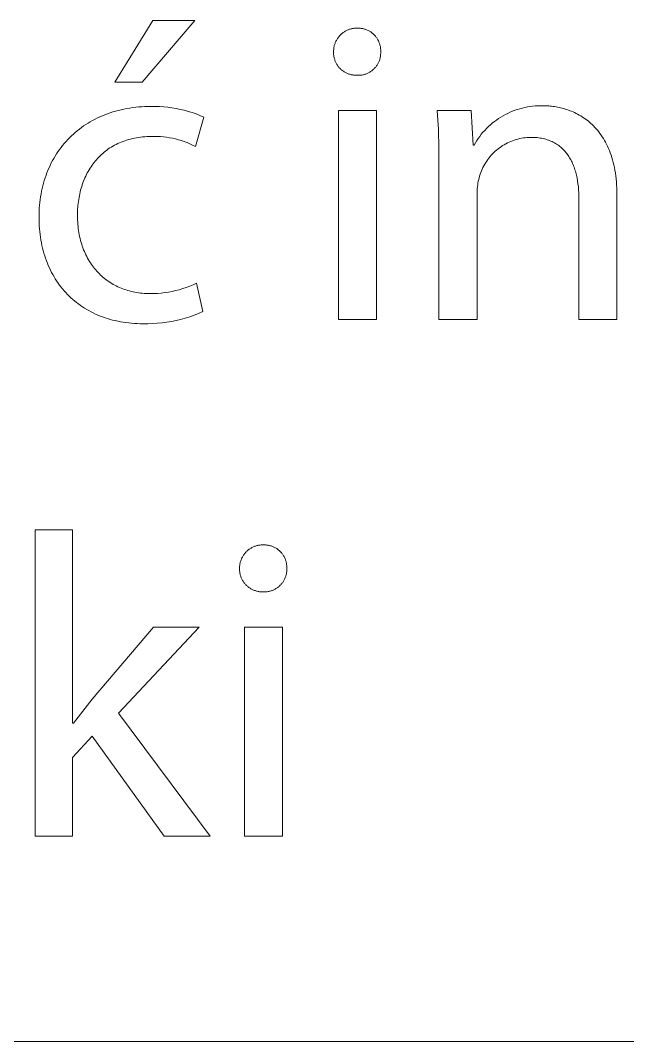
# Model space of a CAD drawing. Header units: millimetres. Extents: x -644 to 2279, y -276 to 1766.
# Drawn here: x 1893.6 to 1934.8, y -275.9 to -206.7 of the extents above; entities that cross this region are included whole.
import ezdxf

# ---------------------------------------------------------------- set-up
doc = ezdxf.new("R2010")
doc.units = ezdxf.units.MM
doc.header["$MEASUREMENT"] = 0
doc.layers.add('Domyślny', color=7, linetype='Continuous', true_color=0x000000)

msp = doc.modelspace()

# ---------------------------------------------------------------- linework, layer by layer
at = {"layer": 'Domyślny', "color": 18, "lineweight": 15, "true_color": 0x000000}
for p, q in [((1899.992, -210.862), (1902.581, -206.676)), ((1905.413, -206.676), (1901.841, -210.862)), ((1902.581, -206.676), (1905.413, -206.676)), ((1915.193, -207.762), (1915.229, -207.72)), ((1915.229, -207.72), (1915.266, -207.681)), ((1915.266, -207.681), (1915.305, -207.642)), ((1915.305, -207.642), (1915.344, -207.605)), ((1915.344, -207.605), (1915.386, -207.569)), ((1915.386, -207.569), (1915.428, -207.535)), ((1915.428, -207.535), (1915.471, -207.502)), ((1915.471, -207.502), (1915.516, -207.471)), ((1915.516, -207.471), (1915.561, -207.441)), ((1915.561, -207.441), (1915.608, -207.413)), ((1915.608, -207.413), (1915.656, -207.387)), ((1915.656, -207.387), (1915.704, -207.362)), ((1915.704, -207.362), (1915.753, -207.339)), ((1915.753, -207.339), (1915.803, -207.317)), ((1915.803, -207.317), (1915.854, -207.298)), ((1915.854, -207.298), (1915.906, -207.28)), ((1915.906, -207.28), (1915.958, -207.264)), ((1915.958, -207.264), (1916.01, -207.249)), ((1916.01, -207.249), (1916.063, -207.237)), ((1916.063, -207.237), (1916.117, -207.226)), ((1916.117, -207.226), (1916.17, -207.218)), ((1916.17, -207.218), (1916.224, -207.211)), ((1916.224, -207.211), (1916.278, -207.206)), ((1916.278, -207.206), (1916.333, -207.203)), ((1916.333, -207.203), (1916.387, -207.201)), ((1916.387, -207.201), (1916.442, -207.202)), ((1916.442, -207.202), (1916.495, -207.201)), ((1916.495, -207.201), (1916.547, -207.202)), ((1916.547, -207.202), (1916.6, -207.205)), ((1916.6, -207.205), (1916.653, -207.21)), ((1916.653, -207.21), (1916.705, -207.217)), ((1916.705, -207.217), (1916.757, -207.225)), ((1916.757, -207.225), (1916.809, -207.235)), ((1916.809, -207.235), (1916.861, -207.247)), ((1916.861, -207.247), (1916.912, -207.261)), ((1916.912, -207.261), (1916.962, -207.277)), ((1916.962, -207.277), (1917.012, -207.294)), ((1917.012, -207.294), (1917.062, -207.313)), ((1917.062, -207.313), (1917.11, -207.333)), ((1917.11, -207.333), (1917.158, -207.356)), ((1917.158, -207.356), (1917.205, -207.38)), ((1917.205, -207.38), (1917.252, -207.405)), ((1917.252, -207.405), (1917.297, -207.432)), ((1917.297, -207.432), (1917.341, -207.461)), ((1917.341, -207.461), (1917.385, -207.491)), ((1917.385, -207.491), (1917.427, -207.523)), ((1917.427, -207.523), (1917.468, -207.556)), ((1917.468, -207.556), (1917.508, -207.591)), ((1917.508, -207.591), (1917.547, -207.626)), ((1917.547, -207.626), (1917.585, -207.664)), ((1917.585, -207.664), (1917.621, -207.702)), ((1917.621, -207.702), (1917.656, -207.742)), ((1914.861, -208.439), (1914.873, -208.386)), ((1914.873, -208.386), (1914.888, -208.334)), ((1914.888, -208.334), (1914.904, -208.282)), ((1914.904, -208.282), (1914.922, -208.23)), ((1914.922, -208.23), (1914.941, -208.179)), ((1914.941, -208.179), (1914.963, -208.129)), ((1914.963, -208.129), (1914.986, -208.08)), ((1914.986, -208.08), (1915.011, -208.032)), ((1915.011, -208.032), (1915.037, -207.984)), ((1915.037, -207.984), (1915.065, -207.937)), ((1915.065, -207.937), (1915.095, -207.892)), ((1915.095, -207.892), (1915.126, -207.847)), ((1915.126, -207.847), (1915.159, -207.804)), ((1915.159, -207.804), (1915.193, -207.762)), ((1917.656, -207.742), (1917.689, -207.783)), ((1917.689, -207.783), (1917.722, -207.825)), ((1917.722, -207.825), (1917.752, -207.868)), ((1917.752, -207.868), (1917.781, -207.912)), ((1917.781, -207.912), (1917.809, -207.957)), ((1917.809, -207.957), (1917.835, -208.003)), ((1917.835, -208.003), (1917.859, -208.05)), ((1917.859, -208.05), (1917.882, -208.098)), ((1917.882, -208.098), (1917.903, -208.146)), ((1917.903, -208.146), (1917.923, -208.195)), ((1917.923, -208.195), (1917.94, -208.245)), ((1917.94, -208.245), (1917.956, -208.295)), ((1917.956, -208.295), (1917.971, -208.346)), ((1917.971, -208.346), (1917.983, -208.398)), ((1917.983, -208.398), (1917.994, -208.449)), ((1914.825, -208.763), (1914.827, -208.709)), ((1914.826, -208.818), (1914.825, -208.763)), ((1914.825, -208.87), (1914.826, -208.818)), ((1914.826, -208.923), (1914.825, -208.87)), ((1914.829, -208.976), (1914.826, -208.923)), ((1914.827, -208.709), (1914.83, -208.654)), ((1914.834, -209.028), (1914.829, -208.976)), ((1914.83, -208.654), (1914.835, -208.6)), ((1914.841, -209.081), (1914.834, -209.028)), ((1914.835, -208.6), (1914.842, -208.546)), ((1914.849, -209.133), (1914.841, -209.081)), ((1914.842, -208.546), (1914.85, -208.492)), ((1914.85, -208.492), (1914.861, -208.439)), ((1917.994, -208.449), (1918.003, -208.501)), ((1918.006, -209.079), (1917.998, -209.13)), ((1918.003, -208.501), (1918.01, -208.554)), ((1918.012, -209.027), (1918.006, -209.079)), ((1918.01, -208.554), (1918.015, -208.606)), ((1918.016, -208.975), (1918.012, -209.027)), ((1918.015, -208.606), (1918.019, -208.659)), ((1918.019, -208.922), (1918.016, -208.975)), ((1918.02, -208.765), (1918.018, -208.818)), ((1918.018, -208.818), (1918.02, -208.87)), ((1918.019, -208.659), (1918.021, -208.712)), ((1918.02, -208.87), (1918.019, -208.922)), ((1918.021, -208.712), (1918.02, -208.765)), ((1914.859, -209.184), (1914.849, -209.133)), ((1914.871, -209.236), (1914.859, -209.184)), ((1914.885, -209.287), (1914.871, -209.236)), ((1914.9, -209.337), (1914.885, -209.287)), ((1914.917, -209.387), (1914.9, -209.337)), ((1914.936, -209.436), (1914.917, -209.387)), ((1914.957, -209.485), (1914.936, -209.436)), ((1914.979, -209.533), (1914.957, -209.485)), ((1915.003, -209.58), (1914.979, -209.533)), ((1915.028, -209.626), (1915.003, -209.58)), ((1915.055, -209.671), (1915.028, -209.626)), ((1915.084, -209.715), (1915.055, -209.671)), ((1915.114, -209.759), (1915.084, -209.715)), ((1915.145, -209.801), (1915.114, -209.759)), ((1915.178, -209.842), (1915.145, -209.801)), ((1917.71, -209.796), (1917.678, -209.837)), ((1917.741, -209.754), (1917.71, -209.796)), ((1917.77, -209.711), (1917.741, -209.754)), ((1917.798, -209.666), (1917.77, -209.711)), ((1917.825, -209.621), (1917.798, -209.666)), ((1917.849, -209.575), (1917.825, -209.621)), ((1917.873, -209.528), (1917.849, -209.575)), ((1917.894, -209.481), (1917.873, -209.528)), ((1917.914, -209.432), (1917.894, -209.481)), ((1917.933, -209.383), (1917.914, -209.432)), ((1917.949, -209.334), (1917.933, -209.383)), ((1917.964, -209.284), (1917.949, -209.334)), ((1917.977, -209.233), (1917.964, -209.284)), ((1917.989, -209.182), (1917.977, -209.233)), ((1917.998, -209.13), (1917.989, -209.182)), ((1915.213, -209.882), (1915.178, -209.842)), ((1915.248, -209.921), (1915.213, -209.882)), ((1915.285, -209.958), (1915.248, -209.921)), ((1915.324, -209.995), (1915.285, -209.958)), ((1915.363, -210.029), (1915.324, -209.995)), ((1915.404, -210.063), (1915.363, -210.029)), ((1915.446, -210.095), (1915.404, -210.063)), ((1915.489, -210.126), (1915.446, -210.095)), ((1915.533, -210.155), (1915.489, -210.126)), ((1915.578, -210.182), (1915.533, -210.155)), ((1915.624, -210.208), (1915.578, -210.182)), ((1915.67, -210.233), (1915.624, -210.208)), ((1915.718, -210.256), (1915.67, -210.233)), ((1915.766, -210.277), (1915.718, -210.256)), ((1915.815, -210.296), (1915.766, -210.277)), ((1915.865, -210.314), (1915.815, -210.296)), ((1915.915, -210.33), (1915.865, -210.314)), ((1915.966, -210.344), (1915.915, -210.33)), ((1916.017, -210.357), (1915.966, -210.344)), ((1916.069, -210.368), (1916.017, -210.357)), ((1916.121, -210.377), (1916.069, -210.368)), ((1916.173, -210.384), (1916.121, -210.377)), ((1916.225, -210.389), (1916.173, -210.384)), ((1916.278, -210.393), (1916.225, -210.389)), ((1916.331, -210.394), (1916.278, -210.393)), ((1916.383, -210.394), (1916.331, -210.394)), ((1916.436, -210.397), (1916.383, -210.394)), ((1916.488, -210.399), (1916.436, -210.397)), ((1916.54, -210.398), (1916.488, -210.399)), ((1916.592, -210.396), (1916.54, -210.398)), ((1916.645, -210.391), (1916.592, -210.396)), ((1916.697, -210.385), (1916.645, -210.391)), ((1916.748, -210.378), (1916.697, -210.385)), ((1916.8, -210.368), (1916.748, -210.378)), ((1916.851, -210.357), (1916.8, -210.368)), ((1916.901, -210.344), (1916.851, -210.357)), ((1916.952, -210.329), (1916.901, -210.344)), ((1917.001, -210.313), (1916.952, -210.329)), ((1917.05, -210.294), (1917.001, -210.313)), ((1917.099, -210.275), (1917.05, -210.294)), ((1917.146, -210.253), (1917.099, -210.275)), ((1917.193, -210.23), (1917.146, -210.253)), ((1917.24, -210.205), (1917.193, -210.23)), ((1917.285, -210.179), (1917.24, -210.205)), ((1917.329, -210.151), (1917.285, -210.179)), ((1917.372, -210.122), (1917.329, -210.151)), ((1917.415, -210.091), (1917.372, -210.122)), ((1917.456, -210.059), (1917.415, -210.091)), ((1917.496, -210.025), (1917.456, -210.059)), ((1917.535, -209.99), (1917.496, -210.025)), ((1917.572, -209.954), (1917.535, -209.99)), ((1917.609, -209.916), (1917.572, -209.954)), ((1917.644, -209.877), (1917.609, -209.916)), ((1917.678, -209.837), (1917.644, -209.877)), ((1901.841, -210.862), (1899.992, -210.862)), ((1901.208, -212.588), (1901.411, -212.563)), ((1901.411, -212.563), (1901.617, -212.543)), ((1901.617, -212.543), (1901.825, -212.527)), ((1901.825, -212.527), (1902.036, -212.516)), ((1902.036, -212.516), (1902.249, -212.509)), ((1902.249, -212.509), (1902.464, -212.506)), ((1902.464, -212.506), (1902.746, -212.508)), ((1902.746, -212.508), (1903.027, -212.519)), ((1903.027, -212.519), (1903.308, -212.539)), ((1903.308, -212.539), (1903.588, -212.568)), ((1903.588, -212.568), (1903.867, -212.606)), ((1927.797, -212.577), (1927.971, -212.543)), ((1927.971, -212.543), (1928.145, -212.515)), ((1928.145, -212.515), (1928.321, -212.492)), ((1928.321, -212.492), (1928.497, -212.476)), ((1928.497, -212.476), (1928.674, -212.466)), ((1928.674, -212.466), (1928.85, -212.461)), ((1928.85, -212.461), (1929.027, -212.463)), ((1929.027, -212.463), (1929.12, -212.464)), ((1929.12, -212.464), (1929.215, -212.466)), ((1929.215, -212.466), (1929.311, -212.471)), ((1929.311, -212.471), (1929.408, -212.477)), ((1929.408, -212.477), (1929.506, -212.485)), ((1929.506, -212.485), (1929.605, -212.496)), ((1929.605, -212.496), (1929.706, -212.508)), ((1929.706, -212.508), (1929.807, -212.523)), ((1929.807, -212.523), (1929.909, -212.539)), ((1929.909, -212.539), (1930.012, -212.558)), ((1930.012, -212.558), (1930.115, -212.58)), ((1898.814, -213.289), (1898.981, -213.211)), ((1898.981, -213.211), (1899.152, -213.137)), ((1899.152, -213.137), (1899.325, -213.067)), ((1899.325, -213.067), (1899.5, -213.001)), ((1899.5, -213.001), (1899.679, -212.939)), ((1899.679, -212.939), (1899.861, -212.88)), ((1899.861, -212.88), (1900.045, -212.826)), ((1900.045, -212.826), (1900.232, -212.776)), ((1900.232, -212.776), (1900.422, -212.73)), ((1900.422, -212.73), (1900.615, -212.688)), ((1900.615, -212.688), (1900.81, -212.65)), ((1900.81, -212.65), (1901.008, -212.617)), ((1901.008, -212.617), (1901.208, -212.588)), ((1903.867, -212.606), (1904.145, -212.652)), ((1904.145, -212.652), (1904.421, -212.708)), ((1904.421, -212.708), (1904.695, -212.773)), ((1904.695, -212.773), (1904.967, -212.846)), ((1904.967, -212.846), (1905.236, -212.929)), ((1905.236, -212.929), (1905.503, -213.019)), ((1906.026, -213.227), (1905.452, -215.222)), ((1905.503, -213.019), (1905.766, -213.119)), ((1905.766, -213.119), (1906.026, -213.227)), ((1915.147, -212.789), (1917.726, -212.789)), ((1915.147, -226.95), (1915.147, -212.789)), ((1917.726, -212.789), (1917.726, -226.95)), ((1921.928, -214.064), (1921.854, -212.784)), ((1921.854, -212.784), (1924.141, -212.784)), ((1924.141, -212.784), (1924.287, -215.129)), ((1926.014, -213.329), (1926.163, -213.234)), ((1926.163, -213.234), (1926.315, -213.144)), ((1926.315, -213.144), (1926.47, -213.059)), ((1926.47, -213.059), (1926.628, -212.979)), ((1926.628, -212.979), (1926.789, -212.905)), ((1926.789, -212.905), (1926.952, -212.836)), ((1926.952, -212.836), (1927.117, -212.773)), ((1927.117, -212.773), (1927.285, -212.715)), ((1927.285, -212.715), (1927.454, -212.664)), ((1927.454, -212.664), (1927.625, -212.618)), ((1927.625, -212.618), (1927.797, -212.577)), ((1930.115, -212.58), (1930.219, -212.603)), ((1930.219, -212.603), (1930.324, -212.629)), ((1930.324, -212.629), (1930.428, -212.658)), ((1930.428, -212.658), (1930.533, -212.689)), ((1930.533, -212.689), (1930.639, -212.722)), ((1930.639, -212.722), (1930.744, -212.759)), ((1930.744, -212.759), (1930.849, -212.798)), ((1930.849, -212.798), (1930.954, -212.839)), ((1930.954, -212.839), (1931.059, -212.884)), ((1931.059, -212.884), (1931.163, -212.931)), ((1931.163, -212.931), (1931.268, -212.981)), ((1931.268, -212.981), (1931.371, -213.035)), ((1931.371, -213.035), (1931.474, -213.091)), ((1931.474, -213.091), (1931.577, -213.15)), ((1931.577, -213.15), (1931.678, -213.213)), ((1931.678, -213.213), (1931.779, -213.279)), ((1897.588, -214.043), (1897.73, -213.937)), ((1897.73, -213.937), (1897.876, -213.833)), ((1897.876, -213.833), (1898.024, -213.734)), ((1898.024, -213.734), (1898.176, -213.637)), ((1898.176, -213.637), (1898.331, -213.545)), ((1898.331, -213.545), (1898.489, -213.456)), ((1898.489, -213.456), (1898.65, -213.371)), ((1898.65, -213.371), (1898.814, -213.289)), ((1925.195, -214.002), (1925.321, -213.878)), ((1925.321, -213.878), (1925.452, -213.759)), ((1925.452, -213.759), (1925.587, -213.645)), ((1925.587, -213.645), (1925.726, -213.535)), ((1925.726, -213.535), (1925.868, -213.429)), ((1925.868, -213.429), (1926.014, -213.329)), ((1931.779, -213.279), (1931.879, -213.348)), ((1931.879, -213.348), (1931.977, -213.42)), ((1931.977, -213.42), (1932.075, -213.496)), ((1932.075, -213.496), (1932.171, -213.575)), ((1932.171, -213.575), (1932.266, -213.657)), ((1932.266, -213.657), (1932.36, -213.744)), ((1932.36, -213.744), (1932.451, -213.833)), ((1932.451, -213.833), (1932.542, -213.927)), ((1932.542, -213.927), (1932.63, -214.024)), ((1896.802, -214.753), (1896.925, -214.627)), ((1896.925, -214.627), (1897.051, -214.504)), ((1897.051, -214.504), (1897.18, -214.384)), ((1897.18, -214.384), (1897.313, -214.267)), ((1897.313, -214.267), (1897.448, -214.153)), ((1897.448, -214.153), (1897.588, -214.043)), ((1901.452, -214.634), (1901.316, -214.659)), ((1901.59, -214.612), (1901.452, -214.634)), ((1901.73, -214.593), (1901.59, -214.612)), ((1901.872, -214.578), (1901.73, -214.593)), ((1902.017, -214.566), (1901.872, -214.578)), ((1902.164, -214.557), (1902.017, -214.566)), ((1902.313, -214.552), (1902.164, -214.557)), ((1902.464, -214.55), (1902.313, -214.552)), ((1902.671, -214.546), (1902.464, -214.55)), ((1902.877, -214.549), (1902.671, -214.546)), ((1903.083, -214.558), (1902.877, -214.549)), ((1903.289, -214.575), (1903.083, -214.558)), ((1903.494, -214.599), (1903.289, -214.575)), ((1903.698, -214.631), (1903.494, -214.599)), ((1903.901, -214.669), (1903.698, -214.631)), ((1921.967, -215.346), (1921.928, -214.064)), ((1924.628, -214.68), (1924.732, -214.537)), ((1924.732, -214.537), (1924.841, -214.397)), ((1924.841, -214.397), (1924.954, -214.261)), ((1924.954, -214.261), (1925.072, -214.13)), ((1925.072, -214.13), (1925.195, -214.002)), ((1927.689, -214.645), (1927.565, -214.665)), ((1927.814, -214.628), (1927.689, -214.645)), ((1927.939, -214.616), (1927.814, -214.628)), ((1928.065, -214.608), (1927.939, -214.616)), ((1928.19, -214.604), (1928.065, -214.608)), ((1928.302, -214.605), (1928.19, -214.604)), ((1928.412, -214.609), (1928.302, -214.605)), ((1928.52, -214.616), (1928.412, -214.609)), ((1928.625, -214.626), (1928.52, -214.616)), ((1928.728, -214.638), (1928.625, -214.626)), ((1928.829, -214.653), (1928.728, -214.638)), ((1928.927, -214.67), (1928.829, -214.653)), ((1932.63, -214.024), (1932.717, -214.125)), ((1932.717, -214.125), (1932.802, -214.23)), ((1932.802, -214.23), (1932.885, -214.338)), ((1932.885, -214.338), (1932.966, -214.451)), ((1932.966, -214.451), (1933.044, -214.568)), ((1933.044, -214.568), (1933.12, -214.688)), ((1896.242, -215.432), (1896.347, -215.29)), ((1896.347, -215.29), (1896.455, -215.152)), ((1896.455, -215.152), (1896.568, -215.016)), ((1896.568, -215.016), (1896.683, -214.883)), ((1896.683, -214.883), (1896.802, -214.753)), ((1899.653, -215.327), (1899.552, -215.395)), ((1899.757, -215.261), (1899.653, -215.327)), ((1899.863, -215.198), (1899.757, -215.261)), ((1899.972, -215.137), (1899.863, -215.198)), ((1900.083, -215.079), (1899.972, -215.137)), ((1900.196, -215.024), (1900.083, -215.079)), ((1900.311, -214.972), (1900.196, -215.024)), ((1900.429, -214.922), (1900.311, -214.972)), ((1900.549, -214.876), (1900.429, -214.922)), ((1900.671, -214.832), (1900.549, -214.876)), ((1900.795, -214.792), (1900.671, -214.832)), ((1900.922, -214.754), (1900.795, -214.792)), ((1901.051, -214.719), (1900.922, -214.754)), ((1901.182, -214.688), (1901.051, -214.719)), ((1901.316, -214.659), (1901.182, -214.688)), ((1904.103, -214.714), (1903.901, -214.669)), ((1904.302, -214.766), (1904.103, -214.714)), ((1904.5, -214.826), (1904.302, -214.766)), ((1904.696, -214.892), (1904.5, -214.826)), ((1904.889, -214.964), (1904.696, -214.892)), ((1905.08, -215.044), (1904.889, -214.964)), ((1905.268, -215.13), (1905.08, -215.044)), ((1905.452, -215.222), (1905.268, -215.13)), ((1921.971, -216.628), (1921.967, -215.346)), ((1924.287, -215.129), (1924.346, -215.129)), ((1924.346, -215.129), (1924.435, -214.976)), ((1924.435, -214.976), (1924.529, -214.827)), ((1924.529, -214.827), (1924.628, -214.68)), ((1926.075, -215.309), (1925.975, -215.385)), ((1926.178, -215.237), (1926.075, -215.309)), ((1926.283, -215.168), (1926.178, -215.237)), ((1926.391, -215.102), (1926.283, -215.168)), ((1926.501, -215.041), (1926.391, -215.102)), ((1926.613, -214.983), (1926.501, -215.041)), ((1926.726, -214.929), (1926.613, -214.983)), ((1926.842, -214.879), (1926.726, -214.929)), ((1926.959, -214.833), (1926.842, -214.879)), ((1927.078, -214.791), (1926.959, -214.833)), ((1927.198, -214.754), (1927.078, -214.791)), ((1927.319, -214.72), (1927.198, -214.754)), ((1927.441, -214.691), (1927.319, -214.72)), ((1927.565, -214.665), (1927.441, -214.691)), ((1929.024, -214.69), (1928.927, -214.67)), ((1929.118, -214.712), (1929.024, -214.69)), ((1929.21, -214.737), (1929.118, -214.712)), ((1929.301, -214.764), (1929.21, -214.737)), ((1929.388, -214.794), (1929.301, -214.764)), ((1929.474, -214.826), (1929.388, -214.794)), ((1929.558, -214.861), (1929.474, -214.826)), ((1929.64, -214.897), (1929.558, -214.861)), ((1929.72, -214.936), (1929.64, -214.897)), ((1929.797, -214.977), (1929.72, -214.936)), ((1929.873, -215.021), (1929.797, -214.977)), ((1929.947, -215.066), (1929.873, -215.021)), ((1930.018, -215.114), (1929.947, -215.066)), ((1930.088, -215.164), (1930.018, -215.114)), ((1930.156, -215.215), (1930.088, -215.164)), ((1930.222, -215.269), (1930.156, -215.215)), ((1930.286, -215.325), (1930.222, -215.269)), ((1930.348, -215.383), (1930.286, -215.325)), ((1933.12, -214.688), (1933.194, -214.813)), ((1933.194, -214.813), (1933.266, -214.942)), ((1933.266, -214.942), (1933.335, -215.075)), ((1933.335, -215.075), (1933.401, -215.213)), ((1933.401, -215.213), (1933.464, -215.355)), ((1895.77, -216.184), (1895.857, -216.028)), ((1895.857, -216.028), (1895.948, -215.875)), ((1895.948, -215.875), (1896.042, -215.724)), ((1896.042, -215.724), (1896.14, -215.577)), ((1896.14, -215.577), (1896.242, -215.432)), ((1898.824, -216.03), (1898.744, -216.12)), ((1898.907, -215.943), (1898.824, -216.03)), ((1898.992, -215.857), (1898.907, -215.943)), ((1899.079, -215.774), (1898.992, -215.857)), ((1899.169, -215.694), (1899.079, -215.774)), ((1899.261, -215.615), (1899.169, -215.694)), ((1899.356, -215.539), (1899.261, -215.615)), ((1899.453, -215.466), (1899.356, -215.539)), ((1899.552, -215.395), (1899.453, -215.466)), ((1925.354, -216.007), (1925.278, -216.108)), ((1925.433, -215.91), (1925.354, -216.007)), ((1925.516, -215.815), (1925.433, -215.91)), ((1925.602, -215.722), (1925.516, -215.815)), ((1925.691, -215.633), (1925.602, -215.722)), ((1925.782, -215.547), (1925.691, -215.633)), ((1925.877, -215.465), (1925.782, -215.547)), ((1925.975, -215.385), (1925.877, -215.465)), ((1930.408, -215.442), (1930.348, -215.383)), ((1930.466, -215.504), (1930.408, -215.442)), ((1930.523, -215.567), (1930.466, -215.504)), ((1930.578, -215.633), (1930.523, -215.567)), ((1930.63, -215.7), (1930.578, -215.633)), ((1930.681, -215.768), (1930.63, -215.7)), ((1930.731, -215.839), (1930.681, -215.768)), ((1930.778, -215.911), (1930.731, -215.839)), ((1930.824, -215.985), (1930.778, -215.911)), ((1930.868, -216.06), (1930.824, -215.985)), ((1933.464, -215.355), (1933.525, -215.501)), ((1933.525, -215.501), (1933.583, -215.652)), ((1933.583, -215.652), (1933.637, -215.807)), ((1933.637, -215.807), (1933.689, -215.967)), ((1933.689, -215.967), (1933.737, -216.131)), ((1895.46, -216.834), (1895.532, -216.667)), ((1895.532, -216.667), (1895.608, -216.503)), ((1895.608, -216.503), (1895.687, -216.342)), ((1895.687, -216.342), (1895.77, -216.184)), ((1898.312, -216.702), (1898.248, -216.806)), ((1898.378, -216.6), (1898.312, -216.702)), ((1898.446, -216.5), (1898.378, -216.6)), ((1898.517, -216.402), (1898.446, -216.5)), ((1898.59, -216.306), (1898.517, -216.402)), ((1898.666, -216.212), (1898.59, -216.306)), ((1898.744, -216.12), (1898.666, -216.212)), ((1921.971, -226.955), (1921.971, -216.628)), ((1924.953, -216.646), (1924.9, -216.76)), ((1925.011, -216.534), (1924.953, -216.646)), ((1925.072, -216.424), (1925.011, -216.534)), ((1925.137, -216.316), (1925.072, -216.424)), ((1925.206, -216.211), (1925.137, -216.316)), ((1925.278, -216.108), (1925.206, -216.211)), ((1930.91, -216.137), (1930.868, -216.06)), ((1930.951, -216.215), (1930.91, -216.137)), ((1930.99, -216.295), (1930.951, -216.215)), ((1931.027, -216.377), (1930.99, -216.295)), ((1931.062, -216.46), (1931.027, -216.377)), ((1931.096, -216.544), (1931.062, -216.46)), ((1931.129, -216.63), (1931.096, -216.544)), ((1931.159, -216.717), (1931.129, -216.63)), ((1931.188, -216.805), (1931.159, -216.717)), ((1933.737, -216.131), (1933.782, -216.301)), ((1933.782, -216.301), (1933.823, -216.475)), ((1933.823, -216.475), (1933.861, -216.653)), ((1933.861, -216.653), (1933.896, -216.837)), ((1895.211, -217.524), (1895.268, -217.348)), ((1895.268, -217.348), (1895.328, -217.174)), ((1895.328, -217.174), (1895.392, -217.003)), ((1895.392, -217.003), (1895.46, -216.834)), ((1897.967, -217.352), (1897.918, -217.466)), ((1898.018, -217.239), (1897.967, -217.352)), ((1898.072, -217.128), (1898.018, -217.239)), ((1898.128, -217.019), (1898.072, -217.128)), ((1898.187, -216.911), (1898.128, -217.019)), ((1898.248, -216.806), (1898.187, -216.911)), ((1924.692, -217.349), (1924.661, -217.468)), ((1924.725, -217.232), (1924.692, -217.349)), ((1924.763, -217.112), (1924.725, -217.232)), ((1924.804, -216.993), (1924.763, -217.112)), ((1924.85, -216.876), (1924.804, -216.993)), ((1924.9, -216.76), (1924.85, -216.876)), ((1931.216, -216.894), (1931.188, -216.805)), ((1931.242, -216.985), (1931.216, -216.894)), ((1931.266, -217.077), (1931.242, -216.985)), ((1931.289, -217.17), (1931.266, -217.077)), ((1931.33, -217.36), (1931.289, -217.17)), ((1931.366, -217.554), (1931.33, -217.36)), ((1933.896, -216.837), (1933.927, -217.025)), ((1933.927, -217.025), (1933.953, -217.219)), ((1933.953, -217.219), (1933.976, -217.417)), ((1933.976, -217.417), (1933.996, -217.621)), ((1895.026, -218.252), (1895.067, -218.066)), ((1895.067, -218.066), (1895.111, -217.883)), ((1895.111, -217.883), (1895.159, -217.702)), ((1895.159, -217.702), (1895.211, -217.524)), ((1897.71, -218.061), (1897.676, -218.185)), ((1897.747, -217.939), (1897.71, -218.061)), ((1897.786, -217.819), (1897.747, -217.939)), ((1897.827, -217.7), (1897.786, -217.819)), ((1897.872, -217.582), (1897.827, -217.7)), ((1897.918, -217.466), (1897.872, -217.582)), ((1924.569, -218.072), (1924.562, -218.194)), ((1924.579, -217.95), (1924.569, -218.072)), ((1924.594, -217.829), (1924.579, -217.95)), ((1924.613, -217.708), (1924.594, -217.829)), ((1924.635, -217.587), (1924.613, -217.708)), ((1924.661, -217.468), (1924.635, -217.587)), ((1931.395, -217.751), (1931.366, -217.554)), ((1931.419, -217.953), (1931.395, -217.751)), ((1931.437, -218.157), (1931.419, -217.953)), ((1933.996, -217.621), (1934.011, -217.83)), ((1934.011, -217.83), (1934.021, -218.044)), ((1934.021, -218.044), (1934.028, -218.263)), ((1894.931, -218.82), (1894.958, -218.629)), ((1894.958, -218.629), (1894.99, -218.439)), ((1894.99, -218.439), (1895.026, -218.252)), ((1897.565, -218.691), (1897.543, -218.82)), ((1897.589, -218.562), (1897.565, -218.691)), ((1897.615, -218.435), (1897.589, -218.562)), ((1897.645, -218.309), (1897.615, -218.435)), ((1897.676, -218.185), (1897.645, -218.309)), ((1924.562, -218.194), (1924.559, -218.316)), ((1924.559, -218.316), (1924.56, -218.439)), ((1924.56, -218.439), (1924.56, -226.955)), ((1931.45, -218.365), (1931.437, -218.157)), ((1931.458, -218.576), (1931.45, -218.365)), ((1931.461, -218.789), (1931.458, -218.576)), ((1931.461, -226.955), (1931.461, -218.789)), ((1934.028, -218.263), (1934.03, -218.487)), ((1934.03, -218.487), (1934.03, -226.955)), ((1894.862, -219.606), (1894.873, -219.407)), ((1894.873, -219.407), (1894.888, -219.209)), ((1894.888, -219.209), (1894.907, -219.014)), ((1894.907, -219.014), (1894.931, -218.82)), ((1897.473, -219.484), (1897.467, -219.62)), ((1897.482, -219.349), (1897.473, -219.484)), ((1897.493, -219.216), (1897.482, -219.349)), ((1897.507, -219.083), (1897.493, -219.216)), ((1897.524, -218.951), (1897.507, -219.083)), ((1897.543, -218.82), (1897.524, -218.951)), ((1894.853, -220.011), (1894.855, -219.808)), ((1894.855, -220.213), (1894.853, -220.011)), ((1894.855, -219.808), (1894.862, -219.606)), ((1897.463, -219.756), (1897.461, -219.894)), ((1897.461, -219.894), (1897.463, -220.047)), ((1897.467, -219.62), (1897.463, -219.756)), ((1897.463, -220.047), (1897.467, -220.198)), ((1894.861, -220.412), (1894.855, -220.213)), ((1894.871, -220.61), (1894.861, -220.412)), ((1894.885, -220.806), (1894.871, -220.61)), ((1894.903, -220.999), (1894.885, -220.806)), ((1897.467, -220.198), (1897.475, -220.347)), ((1897.475, -220.347), (1897.486, -220.494)), ((1897.486, -220.494), (1897.499, -220.639)), ((1897.499, -220.639), (1897.515, -220.783)), ((1897.515, -220.783), (1897.535, -220.924)), ((1894.925, -221.19), (1894.903, -220.999)), ((1894.951, -221.378), (1894.925, -221.19)), ((1894.981, -221.565), (1894.951, -221.378)), ((1895.015, -221.749), (1894.981, -221.565)), ((1897.535, -220.924), (1897.557, -221.063)), ((1897.557, -221.063), (1897.582, -221.201)), ((1897.582, -221.201), (1897.609, -221.336)), ((1897.609, -221.336), (1897.64, -221.47)), ((1897.64, -221.47), (1897.673, -221.601)), ((1895.052, -221.93), (1895.015, -221.749)), ((1895.093, -222.11), (1895.052, -221.93)), ((1895.138, -222.286), (1895.093, -222.11)), ((1897.673, -221.601), (1897.709, -221.731)), ((1897.709, -221.731), (1897.748, -221.858)), ((1897.748, -221.858), (1897.789, -221.983)), ((1897.789, -221.983), (1897.832, -222.106)), ((1897.832, -222.106), (1897.879, -222.227)), ((1897.879, -222.227), (1897.928, -222.346)), ((1895.187, -222.46), (1895.138, -222.286)), ((1895.239, -222.632), (1895.187, -222.46)), ((1895.295, -222.801), (1895.239, -222.632)), ((1895.355, -222.968), (1895.295, -222.801)), ((1897.928, -222.346), (1897.979, -222.463)), ((1897.979, -222.463), (1898.033, -222.577)), ((1898.033, -222.577), (1898.089, -222.69)), ((1898.089, -222.69), (1898.148, -222.8)), ((1898.148, -222.8), (1898.209, -222.908)), ((1898.209, -222.908), (1898.272, -223.014)), ((1895.418, -223.132), (1895.355, -222.968)), ((1895.485, -223.293), (1895.418, -223.132)), ((1895.555, -223.451), (1895.485, -223.293)), ((1895.629, -223.607), (1895.555, -223.451)), ((1895.706, -223.76), (1895.629, -223.607)), ((1898.272, -223.014), (1898.338, -223.117)), ((1898.338, -223.117), (1898.406, -223.218)), ((1898.406, -223.218), (1898.476, -223.317)), ((1898.476, -223.317), (1898.549, -223.413)), ((1898.549, -223.413), (1898.624, -223.508)), ((1898.624, -223.508), (1898.7, -223.599)), ((1898.7, -223.599), (1898.779, -223.689)), ((1895.787, -223.91), (1895.706, -223.76)), ((1895.871, -224.058), (1895.787, -223.91)), ((1895.959, -224.202), (1895.871, -224.058)), ((1896.05, -224.344), (1895.959, -224.202)), ((1896.144, -224.482), (1896.05, -224.344)), ((1898.779, -223.689), (1898.861, -223.776)), ((1898.861, -223.776), (1898.944, -223.861)), ((1898.944, -223.861), (1899.029, -223.943)), ((1899.029, -223.943), (1899.116, -224.023)), ((1899.116, -224.023), (1899.205, -224.1)), ((1899.205, -224.1), (1899.296, -224.175)), ((1899.296, -224.175), (1899.389, -224.247)), ((1899.389, -224.247), (1899.484, -224.317)), ((1899.484, -224.317), (1899.581, -224.385)), ((1896.242, -224.618), (1896.144, -224.482)), ((1896.343, -224.751), (1896.242, -224.618)), ((1896.447, -224.88), (1896.343, -224.751)), ((1896.555, -225.007), (1896.447, -224.88)), ((1896.665, -225.13), (1896.555, -225.007)), ((1899.581, -224.385), (1899.68, -224.45)), ((1899.68, -224.45), (1899.78, -224.512)), ((1899.78, -224.512), (1899.882, -224.572)), ((1899.882, -224.572), (1899.986, -224.629)), ((1899.986, -224.629), (1900.091, -224.683)), ((1900.091, -224.683), (1900.199, -224.735)), ((1900.199, -224.735), (1900.307, -224.784)), ((1900.307, -224.784), (1900.418, -224.831)), ((1900.418, -224.831), (1900.53, -224.875)), ((1900.53, -224.875), (1900.643, -224.916)), ((1900.643, -224.916), (1900.758, -224.954)), ((1900.758, -224.954), (1900.875, -224.99)), ((1900.875, -224.99), (1900.993, -225.023)), ((1900.993, -225.023), (1901.112, -225.053)), ((1903.87, -225.052), (1904.115, -224.997)), ((1904.115, -224.997), (1904.357, -224.934)), ((1904.357, -224.934), (1904.598, -224.863)), ((1904.598, -224.863), (1904.835, -224.784)), ((1904.835, -224.784), (1905.07, -224.696)), ((1905.07, -224.696), (1905.302, -224.601)), ((1905.302, -224.601), (1905.53, -224.497)), ((1905.53, -224.497), (1905.968, -226.415)), ((1896.779, -225.251), (1896.665, -225.13)), ((1896.896, -225.368), (1896.779, -225.251)), ((1897.016, -225.482), (1896.896, -225.368)), ((1897.139, -225.592), (1897.016, -225.482)), ((1897.265, -225.7), (1897.139, -225.592)), ((1897.394, -225.804), (1897.265, -225.7)), ((1901.112, -225.053), (1901.233, -225.08)), ((1901.233, -225.08), (1901.355, -225.105)), ((1901.355, -225.105), (1901.478, -225.127)), ((1901.478, -225.127), (1901.603, -225.145)), ((1901.603, -225.145), (1901.729, -225.162)), ((1901.729, -225.162), (1901.856, -225.175)), ((1901.856, -225.175), (1901.985, -225.185)), ((1901.985, -225.185), (1902.114, -225.192)), ((1902.114, -225.192), (1902.245, -225.197)), ((1902.245, -225.197), (1902.377, -225.198)), ((1902.377, -225.198), (1902.627, -225.195)), ((1902.627, -225.195), (1902.877, -225.184)), ((1902.877, -225.184), (1903.127, -225.164)), ((1903.127, -225.164), (1903.376, -225.135)), ((1903.376, -225.135), (1903.624, -225.097)), ((1903.624, -225.097), (1903.87, -225.052)), ((1897.526, -225.905), (1897.394, -225.804)), ((1897.661, -226.002), (1897.526, -225.905)), ((1897.799, -226.096), (1897.661, -226.002)), ((1897.94, -226.187), (1897.799, -226.096)), ((1898.084, -226.274), (1897.94, -226.187)), ((1898.23, -226.357), (1898.084, -226.274)), ((1898.379, -226.437), (1898.23, -226.357)), ((1905.968, -226.415), (1905.673, -226.543)), ((1898.532, -226.514), (1898.379, -226.437)), ((1898.686, -226.587), (1898.532, -226.514)), ((1898.844, -226.656), (1898.686, -226.587)), ((1899.004, -226.721), (1898.844, -226.656)), ((1899.167, -226.783), (1899.004, -226.721)), ((1899.333, -226.841), (1899.167, -226.783)), ((1899.501, -226.895), (1899.333, -226.841)), ((1899.672, -226.946), (1899.501, -226.895)), ((1899.845, -226.993), (1899.672, -226.946)), ((1900.021, -227.035), (1899.845, -226.993)), ((1900.199, -227.074), (1900.021, -227.035)), ((1900.379, -227.109), (1900.199, -227.074)), ((1900.563, -227.14), (1900.379, -227.109)), ((1903.828, -227.088), (1903.511, -227.142)), ((1904.143, -227.024), (1903.828, -227.088)), ((1904.455, -226.949), (1904.143, -227.024)), ((1904.765, -226.863), (1904.455, -226.949)), ((1905.071, -226.767), (1904.765, -226.863)), ((1905.374, -226.66), (1905.071, -226.767)), ((1905.673, -226.543), (1905.374, -226.66)), ((1917.726, -226.95), (1915.147, -226.95)), ((1924.56, -226.955), (1921.971, -226.955)), ((1934.03, -226.955), (1931.461, -226.955)), ((1900.748, -227.167), (1900.563, -227.14)), ((1900.936, -227.19), (1900.748, -227.167)), ((1901.126, -227.209), (1900.936, -227.19)), ((1901.318, -227.223), (1901.126, -227.209)), ((1901.513, -227.234), (1901.318, -227.223)), ((1901.71, -227.24), (1901.513, -227.234)), ((1901.909, -227.242), (1901.71, -227.24)), ((1902.231, -227.244), (1901.909, -227.242)), ((1902.552, -227.235), (1902.231, -227.244)), ((1902.873, -227.215), (1902.552, -227.235)), ((1903.192, -227.184), (1902.873, -227.215)), ((1903.511, -227.142), (1903.192, -227.184)), ((1894.584, -261.984), (1894.584, -241.214)), ((1894.584, -241.214), (1897.134, -241.214)), ((1897.134, -241.214), (1897.134, -254.324)), ((1909.431, -242.356), (1909.482, -242.337)), ((1909.482, -242.337), (1909.533, -242.319)), ((1909.533, -242.319), (1909.585, -242.303)), ((1909.585, -242.303), (1909.637, -242.289)), ((1909.637, -242.289), (1909.69, -242.276)), ((1909.69, -242.276), (1909.743, -242.265)), ((1909.743, -242.265), (1909.796, -242.257)), ((1909.796, -242.257), (1909.85, -242.25)), ((1909.85, -242.25), (1909.904, -242.245)), ((1909.904, -242.245), (1909.958, -242.242)), ((1909.958, -242.242), (1910.012, -242.24)), ((1910.012, -242.24), (1910.067, -242.241)), ((1910.067, -242.241), (1910.119, -242.24)), ((1910.119, -242.24), (1910.172, -242.241)), ((1910.172, -242.241), (1910.225, -242.243)), ((1910.225, -242.243), (1910.278, -242.248)), ((1910.278, -242.248), (1910.33, -242.254)), ((1910.33, -242.254), (1910.382, -242.262)), ((1910.382, -242.262), (1910.434, -242.272)), ((1910.434, -242.272), (1910.486, -242.284)), ((1910.486, -242.284), (1910.537, -242.297)), ((1910.537, -242.297), (1910.588, -242.312)), ((1910.588, -242.312), (1910.638, -242.329)), ((1910.638, -242.329), (1910.687, -242.348)), ((1910.687, -242.348), (1910.736, -242.368)), ((1908.64, -243.065), (1908.667, -243.018)), ((1908.667, -243.018), (1908.695, -242.972)), ((1908.695, -242.972), (1908.725, -242.927)), ((1908.725, -242.927), (1908.756, -242.882)), ((1908.756, -242.882), (1908.789, -242.839)), ((1908.789, -242.839), (1908.823, -242.797)), ((1908.823, -242.797), (1908.859, -242.756)), ((1908.859, -242.756), (1908.896, -242.717)), ((1908.896, -242.717), (1908.934, -242.679)), ((1908.934, -242.679), (1908.974, -242.642)), ((1908.974, -242.642), (1909.015, -242.606)), ((1909.015, -242.606), (1909.057, -242.572)), ((1909.057, -242.572), (1909.1, -242.54)), ((1909.1, -242.54), (1909.145, -242.509)), ((1909.145, -242.509), (1909.19, -242.479)), ((1909.19, -242.479), (1909.237, -242.451)), ((1909.237, -242.451), (1909.284, -242.425)), ((1909.284, -242.425), (1909.332, -242.4)), ((1909.332, -242.4), (1909.381, -242.377)), ((1909.381, -242.377), (1909.431, -242.356)), ((1910.736, -242.368), (1910.784, -242.39)), ((1910.784, -242.39), (1910.831, -242.414)), ((1910.831, -242.414), (1910.878, -242.439)), ((1910.878, -242.439), (1910.923, -242.466)), ((1910.923, -242.466), (1910.968, -242.494)), ((1910.968, -242.494), (1911.011, -242.524)), ((1911.011, -242.524), (1911.054, -242.556)), ((1911.054, -242.556), (1911.095, -242.588)), ((1911.095, -242.588), (1911.136, -242.623)), ((1911.136, -242.623), (1911.175, -242.658)), ((1911.175, -242.658), (1911.212, -242.695)), ((1911.212, -242.695), (1911.249, -242.734)), ((1911.249, -242.734), (1911.284, -242.773)), ((1911.284, -242.773), (1911.318, -242.814)), ((1911.318, -242.814), (1911.35, -242.855)), ((1911.35, -242.855), (1911.381, -242.898)), ((1911.381, -242.898), (1911.41, -242.942)), ((1911.41, -242.942), (1911.438, -242.987)), ((1911.438, -242.987), (1911.465, -243.033)), ((1911.465, -243.033), (1911.489, -243.08)), ((1908.452, -243.738), (1908.456, -243.684)), ((1908.456, -243.684), (1908.461, -243.63)), ((1908.461, -243.63), (1908.469, -243.577)), ((1908.469, -243.577), (1908.478, -243.523)), ((1908.478, -243.523), (1908.489, -243.47)), ((1908.489, -243.47), (1908.501, -243.417)), ((1908.501, -243.417), (1908.516, -243.365)), ((1908.516, -243.365), (1908.532, -243.314)), ((1908.532, -243.314), (1908.55, -243.262)), ((1908.55, -243.262), (1908.57, -243.212)), ((1908.57, -243.212), (1908.592, -243.162)), ((1908.592, -243.162), (1908.615, -243.113)), ((1908.615, -243.113), (1908.64, -243.065)), ((1911.489, -243.08), (1911.512, -243.127)), ((1911.512, -243.127), (1911.534, -243.176)), ((1911.534, -243.176), (1911.554, -243.225)), ((1911.554, -243.225), (1911.572, -243.274)), ((1911.572, -243.274), (1911.588, -243.325)), ((1911.588, -243.325), (1911.602, -243.375)), ((1911.602, -243.375), (1911.615, -243.427)), ((1911.615, -243.427), (1911.626, -243.478)), ((1911.626, -243.478), (1911.636, -243.531)), ((1911.636, -243.531), (1911.643, -243.583)), ((1911.643, -243.583), (1911.649, -243.635)), ((1911.649, -243.635), (1911.653, -243.688)), ((1911.653, -243.688), (1911.655, -243.741)), ((1908.45, -243.899), (1908.451, -243.847)), ((1908.452, -243.952), (1908.45, -243.899)), ((1908.451, -243.792), (1908.452, -243.738)), ((1908.451, -243.847), (1908.451, -243.792)), ((1908.455, -244.005), (1908.452, -243.952)), ((1908.46, -244.058), (1908.455, -244.005)), ((1908.467, -244.11), (1908.46, -244.058)), ((1908.476, -244.162), (1908.467, -244.11)), ((1908.486, -244.214), (1908.476, -244.162)), ((1908.498, -244.266), (1908.486, -244.214)), ((1908.512, -244.317), (1908.498, -244.266)), ((1908.528, -244.367), (1908.512, -244.317)), ((1908.545, -244.417), (1908.528, -244.367)), ((1908.564, -244.466), (1908.545, -244.417)), ((1911.566, -244.411), (1911.547, -244.46)), ((1911.582, -244.362), (1911.566, -244.411)), ((1911.597, -244.312), (1911.582, -244.362)), ((1911.61, -244.261), (1911.597, -244.312)), ((1911.622, -244.21), (1911.61, -244.261)), ((1911.632, -244.159), (1911.622, -244.21)), ((1911.64, -244.107), (1911.632, -244.159)), ((1911.646, -244.055), (1911.64, -244.107)), ((1911.65, -244.003), (1911.646, -244.055)), ((1911.653, -243.951), (1911.65, -244.003)), ((1911.655, -243.794), (1911.653, -243.847)), ((1911.653, -243.847), (1911.654, -243.899)), ((1911.654, -243.899), (1911.653, -243.951)), ((1911.655, -243.741), (1911.655, -243.794)), ((1908.585, -244.515), (1908.564, -244.466)), ((1908.607, -244.563), (1908.585, -244.515)), ((1908.632, -244.61), (1908.607, -244.563)), ((1908.657, -244.656), (1908.632, -244.61)), ((1908.684, -244.701), (1908.657, -244.656)), ((1908.713, -244.745), (1908.684, -244.701)), ((1908.744, -244.789), (1908.713, -244.745)), ((1908.775, -244.831), (1908.744, -244.789)), ((1908.809, -244.872), (1908.775, -244.831)), ((1908.843, -244.912), (1908.809, -244.872)), ((1908.879, -244.951), (1908.843, -244.912)), ((1908.916, -244.988), (1908.879, -244.951)), ((1908.955, -245.025), (1908.916, -244.988)), ((1908.995, -245.059), (1908.955, -245.025)), ((1909.036, -245.093), (1908.995, -245.059)), ((1909.078, -245.125), (1909.036, -245.093)), ((1911.048, -245.118), (1911.005, -245.149)), ((1911.089, -245.086), (1911.048, -245.118)), ((1911.129, -245.052), (1911.089, -245.086)), ((1911.168, -245.017), (1911.129, -245.052)), ((1911.205, -244.981), (1911.168, -245.017)), ((1911.242, -244.943), (1911.205, -244.981)), ((1911.277, -244.905), (1911.242, -244.943)), ((1911.31, -244.865), (1911.277, -244.905)), ((1911.343, -244.824), (1911.31, -244.865)), ((1911.374, -244.781), (1911.343, -244.824)), ((1911.403, -244.738), (1911.374, -244.781)), ((1911.431, -244.694), (1911.403, -244.738)), ((1911.457, -244.649), (1911.431, -244.694)), ((1911.482, -244.603), (1911.457, -244.649)), ((1911.506, -244.556), (1911.482, -244.603)), ((1911.527, -244.509), (1911.506, -244.556)), ((1911.547, -244.46), (1911.527, -244.509)), ((1909.121, -245.155), (1909.078, -245.125)), ((1909.165, -245.185), (1909.121, -245.155)), ((1909.21, -245.212), (1909.165, -245.185)), ((1909.256, -245.238), (1909.21, -245.212)), ((1909.303, -245.262), (1909.256, -245.238)), ((1909.351, -245.285), (1909.303, -245.262)), ((1909.399, -245.306), (1909.351, -245.285)), ((1909.448, -245.326), (1909.399, -245.306)), ((1909.498, -245.343), (1909.448, -245.326)), ((1909.548, -245.359), (1909.498, -245.343)), ((1909.599, -245.374), (1909.548, -245.359)), ((1909.651, -245.386), (1909.599, -245.374)), ((1909.702, -245.397), (1909.651, -245.386)), ((1909.755, -245.406), (1909.702, -245.397)), ((1909.807, -245.413), (1909.755, -245.406)), ((1909.859, -245.418), (1909.807, -245.413)), ((1909.912, -245.422), (1909.859, -245.418)), ((1909.965, -245.423), (1909.912, -245.422)), ((1910.018, -245.423), (1909.965, -245.423)), ((1910.07, -245.426), (1910.018, -245.423)), ((1910.122, -245.427), (1910.07, -245.426)), ((1910.175, -245.426), (1910.122, -245.427)), ((1910.227, -245.424), (1910.175, -245.426)), ((1910.279, -245.42), (1910.227, -245.424)), ((1910.331, -245.413), (1910.279, -245.42)), ((1910.382, -245.406), (1910.331, -245.413)), ((1910.434, -245.396), (1910.382, -245.406)), ((1910.485, -245.384), (1910.434, -245.396)), ((1910.535, -245.371), (1910.485, -245.384)), ((1910.585, -245.356), (1910.535, -245.371)), ((1910.635, -245.34), (1910.585, -245.356)), ((1910.684, -245.322), (1910.635, -245.34)), ((1910.732, -245.302), (1910.684, -245.322)), ((1910.78, -245.28), (1910.732, -245.302)), ((1910.827, -245.257), (1910.78, -245.28)), ((1910.873, -245.232), (1910.827, -245.257)), ((1910.918, -245.206), (1910.873, -245.232)), ((1910.962, -245.178), (1910.918, -245.206)), ((1911.005, -245.149), (1910.962, -245.178)), ((1898.458, -252.708), (1902.604, -247.823)), ((1905.709, -247.823), (1900.239, -253.653)), ((1902.604, -247.823), (1905.709, -247.823)), ((1908.782, -247.827), (1911.361, -247.827)), ((1908.782, -261.989), (1908.782, -247.827)), ((1911.361, -247.827), (1911.361, -261.989)), ((1897.193, -254.324), (1898.458, -252.708)), ((1900.239, -253.653), (1906.468, -261.984)), ((1897.134, -254.324), (1897.193, -254.324)), ((1898.458, -255.2), (1897.134, -256.66)), ((1903.344, -261.984), (1898.458, -255.2)), ((1897.134, -256.66), (1897.134, -261.984)), ((1897.134, -261.984), (1894.584, -261.984)), ((1906.468, -261.984), (1903.344, -261.984)), ((1911.361, -261.989), (1908.782, -261.989)), ((2275.751, -275.92), (-644.317, -275.92)), ((2275.751, -275.92), (1173.959, -275.92))]:
    msp.add_line(p, q, dxfattribs=at)

doc.saveas('drawing.dxf')
